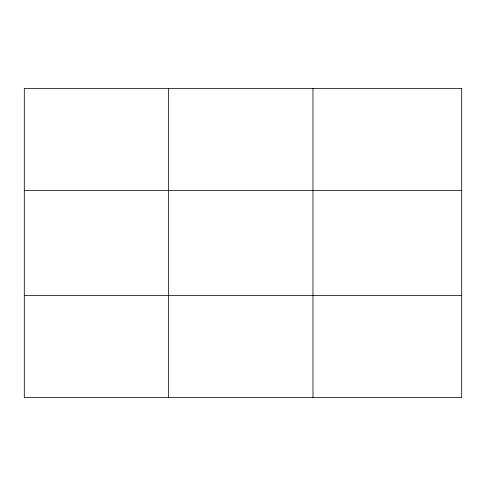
<?xml version="1.0" encoding="UTF-8"?>
<svg xmlns="http://www.w3.org/2000/svg" width="486" height="486" viewBox="0 0 486 486"><rect width="100%" height="100%" fill="white"/><g stroke="black" fill="none" stroke-linecap="round" stroke-linejoin="round"><path stroke-width="0.73" d="M168.642 397.597L168.642 88.403M312.984 397.597L312.984 88.403M24.3 190.439L461.7 190.439M24.3 295.561L461.7 295.561M461.7 88.403L461.7 397.597L24.3 397.597L24.3 88.403L461.7 88.403"/></g></svg>
